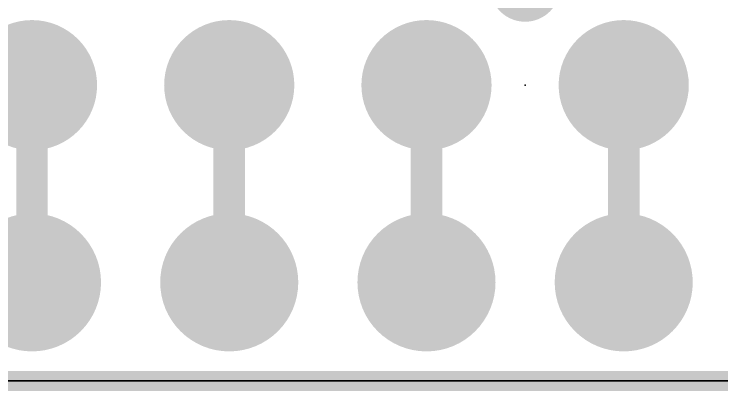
# Model space of a CAD drawing. Extents: x -1.3 to 52.1, y -0.1 to 23.3.
# Drawn here: x 18.82 to 27.93, y -0.13 to 4.72 of the extents above; entities that cross this region are included whole.
import ezdxf

# ---------------------------------------------------------------- set-up
doc = ezdxf.new("R2010")
doc.units = 0
for name, color, linetype in [('1', 12, 'CONTINUOUS'), ('16', 132, 'CONTINUOUS'), ('17', 110, 'CONTINUOUS'), ('18', 110, 'CONTINUOUS'), ('20', 53, 'CONTINUOUS'), ('23', 53, 'CONTINUOUS')]:
    doc.layers.add(name, color=color, linetype=linetype)

# ---------------------------------------------------------------- blocks, each defined once
blk = doc.blocks.new('ROUNDP')
at = {"const_width": 0.5}
blk.add_lwpolyline([(0, -0.25, 1), (0, 0.25, 1), (0, -0.25)], format="xyb", dxfattribs=at)
blk = doc.blocks.new('ROUNDV')
at = {"const_width": 0.5}
blk.add_lwpolyline([(0, -0.25, 1), (0, 0.25, 1), (0, -0.25)], format="xyb", dxfattribs=at)

msp = doc.modelspace()

# ---------------------------------------------------------------- linework, layer by layer
at = {"layer": '1', "const_width": 0.4064}
for points in [[(19.05, 3.81), (19.05, 1.27)], [(21.59, 3.81), (21.59, 1.27)], [(24.13, 3.81), (24.13, 1.27)], [(26.67, 3.81), (26.67, 1.27)]]:
    msp.add_lwpolyline(points, dxfattribs=at)
at = {"layer": '1', "const_width": 0.2032}
for points in [[(19.1516, 3.81, 1), (18.9484, 3.81)], [(21.6916, 3.81, 1), (21.4884, 3.81)], [(24.2316, 3.81, 1), (24.0284, 3.81)], [(26.7716, 3.81, 1), (26.5684, 3.81)], [(18.9484, 1.27, 1), (19.1516, 1.27)], [(21.4884, 1.27, 1), (21.6916, 1.27)], [(24.0284, 1.27, 1), (24.2316, 1.27)], [(26.5684, 1.27, 1), (26.7716, 1.27)]]:
    msp.add_lwpolyline(points, format="xyb", dxfattribs=at)
at = {"layer": '16', "const_width": 0.254}
msp.add_lwpolyline([(50.967, 0), (0, 0)], dxfattribs=at)
at = {"layer": '20'}
for p, q in [((48.26, 0), (2.54, 0)), ((2.54, 0), (48.26, 0))]:
    msp.add_line(p, q, dxfattribs=at)
at = {"layer": '23'}
msp.add_point((25.4, 3.81), dxfattribs=at)

# ---------------------------------------------------------------- block references
at = {"layer": '17', "xscale": 1.6764, "yscale": 1.6764, "rotation": 270}
for p in [(19.05, 3.81), (19.05, 3.81), (21.59, 3.81), (21.59, 3.81), (24.13, 3.81), (24.13, 3.81), (26.67, 3.81), (26.67, 3.81)]:
    msp.add_blockref('ROUNDP', p, dxfattribs=at)
at = {"layer": '17', "xscale": 1.778, "yscale": 1.778}
for p in [(19.05, 1.27), (19.05, 1.27), (21.59, 1.27), (21.59, 1.27), (24.13, 1.27), (24.13, 1.27), (26.67, 1.27), (26.67, 1.27)]:
    msp.add_blockref('ROUNDP', p, dxfattribs=at)
at = {"layer": '18', "xscale": 0.9064, "yscale": 0.9064}
msp.add_blockref('ROUNDV', (25.4, 5.08), dxfattribs=at)
msp.add_blockref('ROUNDV', (25.4, 5.08), dxfattribs=at)

doc.saveas('drawing.dxf')
